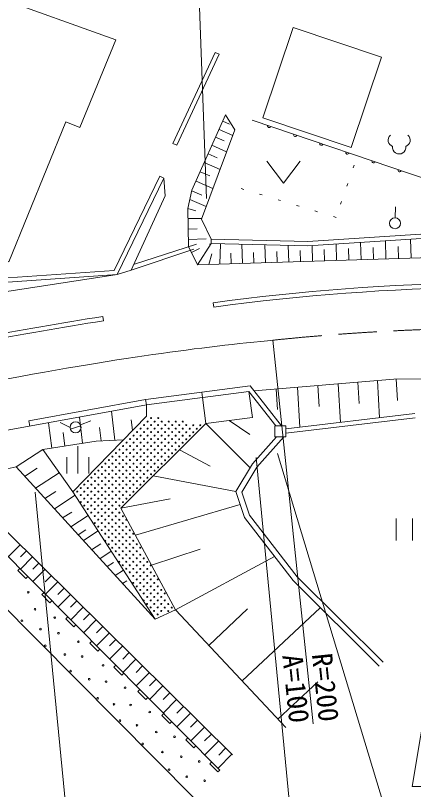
# Model space of a CAD drawing. Units: millimetres, scale not verified. Extents: x 40000 to 680000, y 20000 to 380000.
# Drawn here: x 317171 to 353275, y 262955 to 333174 of the extents above; entities that cross this region are included whole.
import ezdxf
from ezdxf.enums import TextEntityAlignment as Align

# ---------------------------------------------------------------- set-up
doc = ezdxf.new("R2010")
doc.units = ezdxf.units.MM
doc.header["$LTSCALE"] = 1000
for name, pattern in [('CHAIN', [18.5, 12, -1.5, 3.5, -1.5]), ('DASHED', [7.5, 6, -1.5]), ('DOTTED', [1.75, 0.25, -1.5])]:
    doc.linetypes.add(name, pattern=pattern)
for name, color, linetype, lineweight in [('M-BGD', 7, 'Continuous', 13), ('M-BMK', 2, 'CHAIN', 13), ('M-STR-HTXT', 7, 'Continuous', 13)]:
    doc.layers.add(name, color=color, linetype=linetype, lineweight=lineweight)
doc.styles.add('ＭＳ ゴシック', font='')
doc.styles.get('ＭＳ ゴシック').set_extended_font_data('MS Gothic')

# ---------------------------------------------------------------- blocks, each defined once
blk = doc.blocks.new('田')
at = {"color": 7, "linetype": 'Continuous', "lineweight": 13}
for p, q in [((-0.75, 2), (-0.75, 0)), ((0.75, 0), (0.75, 2))]:
    blk.add_line(p, q, dxfattribs=at)
blk = doc.blocks.new('畑')
at = {"color": 7, "linetype": 'Continuous', "lineweight": 13}
for p, q in [((-1.5, 2), (0, 0)), ((0, 0), (1.5, 2))]:
    blk.add_line(p, q, dxfattribs=at)
blk = doc.blocks.new('園庭')
at = {"color": 7, "linetype": 'Continuous', "lineweight": 13}
for centre, start, end in [((-0.4, 0.4), 131.41945, 251.14243), ((0.4, 0.4), 288.85757, 48.58055), ((0, -0.25), 172.14016, 7.85984)]:
    blk.add_arc(centre, 0.6, start, end, dxfattribs=at)
blk = doc.blocks.new('荒地')
at = {"color": 7, "linetype": 'Continuous', "lineweight": 13}
for p, q in [((0, 0), (0, 2.5)), ((-1, 1.5), (-1, 0)), ((1, 1.5), (1, 0))]:
    blk.add_line(p, q, dxfattribs=at)
blk = doc.blocks.new('電話柱1')
at = {"color": 7, "linetype": 'Continuous', "lineweight": 13}
for p, q in [((-1.203, 0.848), (-0.496, 0.14)), ((-0.516, 0.002), (0.484, 0.002)), ((1.475, 0.164), (0.478, 0.078))]:
    blk.add_line(p, q, dxfattribs=at)
blk.add_circle((-0.016, 0.002), 0.5, dxfattribs=at)

msp = doc.modelspace()

# ---------------------------------------------------------------- linework, layer by layer
at = {"layer": 'M-BGD'}
for p, q in [((331442, 321565), (335292, 329826)), ((331805, 321396), (335654, 329657)), ((335654, 329657), (335292, 329826)), ((333181, 317335), (336229, 324172)), ((336229, 324172), (337071, 322808)), ((335965, 323579), (336576, 323307)), ((338628, 323680), (355550, 317946)), ((337071, 322808), (334044, 314688)), ((335636, 322841), (336877, 322288)), ((335323, 322139), (336087, 321799)), ((331442, 321565), (331805, 321396)), ((334994, 321401), (336325, 320808)), ((334646, 320619), (335457, 320258)), ((334295, 319832), (335724, 319195)), ((333923, 318998), (334785, 318614)), ((326134, 310054), (330264, 318595)), ((326393, 309671), (330624, 318421)), ((330624, 318421), (330264, 318595)), ((330624, 318421), (330750, 316813)), ((333549, 318158), (335083, 317475)), ((330750, 316813), (327663, 310076)), ((332800, 315650), (333181, 317335)), ((333165, 317263), (334068, 316860)), ((332991, 316492), (334471, 315833)), ((332877, 312207), (332800, 315650)), ((332800, 315650), (333532, 315462)), ((351612, 314825), (351640, 315825)), ((332821, 314743), (334074, 314770)), ((334044, 314688), (334918, 312877)), ((332841, 313803), (333647, 313821)), ((343688, 312683), (354394, 313365)), ((332862, 312863), (334474, 312899)), ((333683, 310538), (334909, 312477)), ((334909, 312477), (343696, 312283)), ((334918, 312877), (343688, 312683)), ((343696, 312283), (354448, 312967)), ((348519, 311014), (348469, 312586)), ((350773, 311086), (350720, 312730)), ((353063, 311160), (353008, 312875)), ((333683, 310538), (332877, 312207)), ((333130, 311682), (333853, 312034)), ((335709, 310603), (335778, 312458)), ((337762, 310668), (337706, 312415)), ((339847, 310735), (339794, 312369)), ((341964, 310803), (341915, 312322)), ((343039, 310838), (343006, 311850)), ((344115, 310872), (344069, 312306)), ((345207, 310907), (345174, 311937)), ((346300, 310942), (346252, 312445)), ((347409, 310978), (347375, 312025)), ((349645, 311050), (349611, 312114)), ((351917, 311123), (351882, 312204)), ((333683, 310538), (359610, 311370)), ((334698, 310570), (334976, 311553)), ((336735, 310635), (336704, 311599)), ((338803, 310702), (338772, 311682)), ((340905, 310769), (340873, 311765)), ((304394, 306282), (326393, 309671)), ((315066, 309292), (326134, 310054)), ((315116, 308894), (326393, 309671)), ((327663, 310076), (326393, 309671)), ((335096, 307107), (335150, 306710)), ((325085, 305863), (325145, 305467)), ((338811, 299113), (351478, 300192)), ((348231, 299915), (348337, 297974)), ((350002, 300066), (350187, 296679)), ((351478, 300192), (363492, 300305)), ((351707, 300212), (351815, 298235)), ((338454, 299570), (334069, 298998)), ((338454, 299570), (341289, 295939)), ((340829, 299285), (340931, 297418)), ((342754, 299449), (342951, 295825)), ((344607, 299607), (344711, 297702)), ((346453, 299764), (346644, 296261)), ((334069, 298998), (334133, 298503)), ((338351, 299053), (334166, 298507)), ((338351, 299053), (340781, 295939)), ((338376, 298858), (338351, 299053)), ((307612, 293944), (329049, 297848)), ((318376, 296412), (328959, 298340)), ((328959, 298340), (329049, 297848)), ((329049, 297848), (329049, 296834)), ((326196, 294648), (325876, 297270)), ((341688, 295676), (353388, 297057)), ((318376, 296412), (318465, 295920)), ((329049, 296834), (322379, 289974)), ((323261, 294368), (322972, 296741)), ((327791, 295541), (327673, 296506)), ((336549, 296426), (338425, 295172)), ((341688, 295273), (353423, 296659)), ((320457, 293923), (320175, 296232)), ((324945, 294586), (324797, 295796)), ((326730, 288481), (334440, 296151)), ((334440, 296151), (338446, 292124)), ((341688, 295939), (340688, 295939)), ((340688, 295939), (340688, 294939)), ((341688, 294939), (341688, 295939)), ((321638, 294110), (321489, 295332)), ((338669, 292498), (340834, 294939)), ((339074, 292201), (341502, 294939)), ((340688, 294939), (341688, 294939)), ((319644, 293793), (324487, 294563)), ((324487, 294563), (326960, 294686)), ((317223, 292217), (319644, 293794)), ((322379, 289974), (319644, 293793)), ((332053, 293776), (334816, 292284)), ((310390, 290715), (317223, 292217)), ((317223, 292217), (329837, 278401)), ((318004, 291361), (319151, 292108)), ((337167, 289983), (338669, 292498)), ((337714, 289923), (339074, 292201)), ((318983, 290289), (321145, 291697)), ((329666, 291401), (337167, 289983)), ((319846, 289343), (320825, 289980)), ((320698, 288410), (322592, 289644)), ((329837, 278401), (322379, 289974)), ((326730, 288481), (331207, 289317)), ((337956, 287618), (337167, 289983)), ((338403, 287856), (337714, 289923)), ((328052, 286015), (337562, 288800)), ((321450, 287587), (322282, 288128)), ((331677, 279255), (326730, 288481)), ((322191, 286774), (323776, 287806)), ((342348, 281911), (337956, 287618)), ((342724, 282242), (338403, 287856)), ((322846, 286058), (323550, 286516)), ((316472, 286284), (336848, 266105)), ((323326, 285532), (324675, 286411)), ((315402, 285195), (335694, 264726)), ((317599, 285167), (316515, 284072)), ((324078, 284709), (324909, 285250)), ((318161, 284611), (317616, 284061)), ((324819, 283897), (325859, 284574)), ((329510, 283297), (333933, 284746)), ((318723, 284054), (317628, 282949)), ((331677, 279255), (340678, 284081)), ((317576, 283002), (317398, 282826)), ((319290, 283493), (318740, 282938)), ((325474, 283180), (326054, 283544)), ((317398, 282826), (318123, 282095)), ((319857, 282931), (318752, 281815)), ((320429, 282365), (319874, 281804)), ((326215, 282368), (326966, 282856)), ((333366, 262173), (314069, 281620)), ((318301, 282271), (318123, 282095)), ((321001, 281798), (319886, 280672)), ((326870, 281651), (327257, 281900)), ((350157, 274140), (342348, 281911)), ((350510, 274494), (342724, 282242)), ((321578, 281227), (321018, 280661)), ((319750, 280809), (319572, 280633)), ((319572, 280633), (320297, 279902)), ((322156, 280654), (321030, 279517)), ((320475, 280078), (320297, 279902)), ((322739, 280078), (322173, 279506)), ((323322, 279500), (322185, 278352)), ((323910, 278918), (323339, 278341)), ((329837, 278401), (331677, 279255)), ((341682, 268593), (331677, 279255)), ((334705, 276027), (338230, 279335)), ((337734, 272800), (344821, 279450)), ((321924, 278615), (321747, 278439)), ((321747, 278439), (322471, 277708)), ((324498, 278335), (323351, 277176)), ((322649, 277884), (322471, 277708)), ((325092, 277748), (324515, 277166)), ((325685, 277160), (324527, 275990)), ((324098, 276422), (323921, 276246)), ((323921, 276246), (324645, 275515)), ((326284, 276566), (325702, 275979)), ((326884, 275973), (325714, 274792)), ((324823, 275691), (324645, 275515)), ((327488, 275374), (326901, 274781)), ((328093, 274775), (326913, 273583)), ((326272, 274229), (326095, 274053)), ((326095, 274053), (326820, 273322)), ((328703, 274171), (328110, 273573)), ((326997, 273498), (326820, 273322)), ((329313, 273567), (328122, 272364)), ((329929, 272957), (329330, 272353)), ((340979, 269341), (344596, 272735)), ((328447, 272036), (328269, 271860)), ((328269, 271860), (328994, 271129)), ((330545, 272347), (329342, 271133)), ((329171, 271305), (328994, 271129)), ((331166, 271732), (330562, 271122)), ((331788, 271116), (330574, 269890)), ((332415, 270495), (331805, 269879)), ((330621, 269843), (330443, 269667)), ((330443, 269667), (331168, 268936)), ((333043, 269874), (331817, 268636)), ((331345, 269112), (331168, 268936)), ((333676, 269247), (333060, 268625)), ((334309, 268620), (333072, 267371)), ((332795, 267650), (332617, 267474)), ((334948, 267988), (334326, 267360)), ((332617, 267474), (333342, 266743)), ((333520, 266919), (333342, 266743)), ((335587, 267355), (334338, 266093)), ((336799, 266154), (335544, 264887)), ((336231, 266716), (335604, 266083)), ((334969, 265457), (334791, 265281)), ((334791, 265281), (335516, 264550)), ((335694, 264726), (335516, 264550))]:
    msp.add_line(p, q, dxfattribs=at)
at = {"layer": 'M-BGD', "linetype": 'DOTTED'}
for p, q in [((347891, 319590), (346247, 314858)), ((346247, 314858), (337384, 317545))]:
    msp.add_line(p, q, dxfattribs=at)
at = {"layer": 'M-BGD', "linetype": 'DASHED'}
for p, q in [((327663, 310076), (334909, 312477)), ((327890, 310572), (334918, 312877)), ((334909, 312477), (334918, 312877)), ((328985, 298344), (334070, 298999)), ((329049, 297848), (334133, 298503))]:
    msp.add_line(p, q, dxfattribs=at)
at = {"layer": 'M-BGD'}
for points in [[(315262, 334934), (311563, 325603), (310641, 325978), (308227, 320054), (309259, 319633), (307072, 314265), (311000, 312665), (310598, 311677), (314411, 310123), (314966, 311484), (316572, 310830), (321746, 323531), (323023, 323011), (326262, 330961)], [(342362, 332085), (350378, 329385), (347621, 321201), (339605, 323901)]]:
    msp.add_lwpolyline(points, close=True, dxfattribs=at)
msp.add_lwpolyline([(334166, 298507), (334133, 298503), (334440, 296151), (338657, 296701), (338376, 298858)], dxfattribs=at)
for centre, radius in [((351598, 314326), 500), ((329159, 296336), 45), ((329478, 296653), 45), ((329795, 296334), 45), ((330114, 296652), 45), ((330431, 296333), 45), ((331068, 296331), 45), ((331704, 296329), 45), ((332340, 296328), 45), ((328520, 295701), 45), ((328839, 296019), 45), ((329157, 295700), 45), ((329476, 296017), 45), ((329793, 295698), 45), ((330112, 296015), 45), ((330430, 295696), 45), ((330749, 296014), 45), ((331066, 295695), 45), ((331385, 296012), 45), ((331702, 295693), 45), ((332021, 296010), 45), ((332339, 295691), 45), ((332658, 296009), 45), ((332975, 295690), 45), ((333294, 296007), 45), ((333612, 295688), 45), ((333931, 296005), 45), ((327882, 295067), 45), ((328201, 295384), 45), ((328519, 295065), 45), ((328838, 295382), 45), ((329155, 295063), 45), ((329474, 295381), 45), ((329792, 295062), 45), ((330111, 295379), 45), ((330428, 295060), 45), ((330747, 295377), 45), ((331064, 295058), 45), ((331383, 295376), 45), ((331701, 295057), 45), ((332020, 295374), 45), ((332337, 295055), 45), ((332656, 295372), 45), ((332974, 295053), 45), ((333293, 295371), 45), ((327244, 294432), 45), ((327563, 294749), 45), ((327881, 294430), 45), ((328200, 294748), 45), ((328517, 294428), 45), ((328836, 294746), 45), ((329154, 294427), 45), ((329473, 294744), 45), ((329790, 294425), 45), ((330109, 294743), 45), ((330426, 294423), 45), ((330745, 294741), 45), ((331063, 294422), 45), ((331382, 294739), 45), ((331699, 294420), 45), ((332018, 294737), 45), ((332335, 294418), 45), ((332655, 294736), 45), ((326287, 293480), 45), ((326606, 293797), 45), ((326924, 293478), 45), ((326925, 294114), 45), ((327243, 293795), 45), ((327560, 293476), 45), ((327562, 294113), 45), ((327879, 293794), 45), ((328196, 293475), 45), ((328198, 294111), 45), ((328515, 293792), 45), ((328833, 293473), 45), ((328834, 294109), 45), ((329152, 293790), 45), ((329469, 293471), 45), ((329471, 294108), 45), ((329788, 293789), 45), ((330106, 293470), 45), ((330107, 294106), 45), ((330425, 293787), 45), ((330742, 293468), 45), ((330744, 294104), 45), ((331061, 293785), 45), ((331380, 294103), 45), ((331697, 293784), 45), ((332016, 294101), 45), ((325649, 292845), 45), ((325968, 293162), 45), ((326286, 292843), 45), ((326605, 293161), 45), ((326922, 292842), 45), ((327241, 293159), 45), ((327558, 292840), 45), ((327877, 293157), 45), ((328195, 292838), 45), ((328514, 293156), 45), ((328831, 292837), 45), ((329150, 293154), 45), ((329468, 292835), 45), ((329787, 293152), 45), ((330104, 292833), 45), ((330423, 293151), 45), ((330740, 292832), 45), ((331059, 293149), 45), ((331378, 293466), 45), ((325011, 292210), 45), ((325330, 292528), 45), ((325648, 292209), 45), ((325967, 292526), 45), ((326284, 292207), 45), ((326603, 292524), 45), ((326920, 292205), 45), ((327239, 292523), 45), ((327557, 292204), 45), ((327876, 292521), 45), ((328193, 292202), 45), ((328512, 292519), 45), ((328829, 292200), 45), ((329149, 292518), 45), ((329466, 292199), 45), ((329785, 292516), 45), ((330102, 292197), 45), ((330421, 292514), 45), ((324373, 291576), 45), ((324692, 291893), 45), ((325009, 291574), 45), ((325328, 291891), 45), ((325646, 291572), 45), ((325965, 291890), 45), ((326282, 291571), 45), ((326601, 291888), 45), ((326919, 291569), 45), ((327238, 291886), 45), ((327555, 291567), 45), ((327874, 291885), 45), ((328191, 291566), 45), ((328510, 291883), 45), ((328828, 291564), 45), ((329147, 291881), 45), ((329464, 291562), 45), ((329783, 291880), 45), ((323735, 290941), 45), ((324054, 291258), 45), ((324371, 290939), 45), ((324690, 291257), 45), ((325008, 290937), 45), ((325327, 291255), 45), ((325644, 290936), 45), ((325963, 291253), 45), ((326281, 290934), 45), ((326600, 291252), 45), ((326917, 290932), 45), ((327236, 291250), 45), ((327553, 290931), 45), ((327872, 291248), 45), ((328190, 290929), 45), ((328509, 291247), 45), ((328826, 290927), 45), ((329145, 291245), 45), ((322778, 289989), 45), ((323097, 290306), 45), ((323414, 289987), 45), ((323416, 290623), 45), ((323733, 290304), 45), ((324051, 289985), 45), ((324052, 290622), 45), ((324370, 290303), 45), ((324687, 289984), 45), ((324689, 290620), 45), ((325006, 290301), 45), ((325323, 289982), 45), ((325325, 290618), 45), ((325643, 290299), 45), ((325960, 289980), 45), ((325962, 290617), 45), ((326279, 290298), 45), ((326596, 289979), 45), ((326598, 290615), 45), ((326915, 290296), 45), ((327233, 289977), 45), ((327234, 290613), 45), ((327552, 290294), 45), ((327869, 289975), 45), ((327871, 290612), 45), ((328188, 290293), 45), ((328507, 290610), 45), ((323095, 289670), 45), ((323413, 289351), 45), ((323732, 289668), 45), ((324049, 289349), 45), ((324368, 289666), 45), ((324685, 289347), 45), ((325004, 289665), 45), ((325322, 289346), 45), ((325641, 289663), 45), ((325958, 289344), 45), ((326277, 289661), 45), ((326595, 289342), 45), ((326914, 289660), 45), ((327231, 289341), 45), ((327550, 289658), 45), ((323094, 289033), 45), ((323411, 288714), 45), ((323730, 289032), 45), ((324047, 288713), 45), ((324366, 289030), 45), ((324684, 288711), 45), ((325003, 289028), 45), ((325320, 288709), 45), ((325639, 289027), 45), ((325957, 288708), 45), ((326276, 289025), 45), ((326593, 288706), 45), ((326912, 289023), 45), ((323728, 288395), 45), ((324046, 288076), 45), ((324365, 288394), 45), ((324682, 288075), 45), ((325001, 288392), 45), ((325318, 288073), 45), ((325638, 288390), 45), ((325955, 288071), 45), ((326274, 288389), 45), ((326591, 288070), 45), ((324363, 287757), 45), ((324680, 287438), 45), ((324999, 287756), 45), ((325317, 287436), 45), ((325636, 287754), 45), ((325953, 287435), 45), ((326272, 287752), 45), ((326590, 287433), 45), ((326909, 287751), 45), ((327226, 287431), 45), ((324361, 287121), 45), ((324679, 286802), 45), ((324996, 286483), 45), ((324998, 287119), 45), ((325315, 286800), 45), ((325633, 286481), 45), ((325634, 287117), 45), ((325952, 286798), 45), ((326269, 286479), 45), ((326271, 287116), 45), ((326588, 286797), 45), ((326905, 286478), 45), ((326907, 287114), 45), ((327224, 286795), 45), ((327542, 286476), 45), ((325313, 286164), 45), ((325631, 285845), 45), ((325950, 286162), 45), ((326267, 285843), 45), ((326586, 286160), 45), ((326904, 285841), 45), ((327223, 286159), 45), ((327540, 285840), 45), ((327859, 286157), 45), ((325312, 285527), 45), ((325629, 285208), 45), ((325948, 285526), 45), ((326266, 285207), 45), ((326585, 285524), 45), ((326902, 285205), 45), ((327221, 285522), 45), ((327538, 285203), 45), ((327857, 285521), 45), ((328175, 285202), 45), ((325947, 284889), 45), ((326264, 284570), 45), ((326583, 284888), 45), ((326900, 284569), 45), ((327219, 284886), 45), ((327537, 284567), 45), ((327856, 284884), 45), ((328173, 284565), 45), ((328492, 284883), 45), ((326581, 284251), 45), ((326899, 283932), 45), ((327218, 284250), 45), ((327535, 283930), 45), ((327854, 284248), 45), ((328171, 283929), 45), ((328490, 284246), 45), ((328808, 283927), 45), ((326580, 283615), 45), ((326897, 283296), 45), ((327214, 282977), 45), ((327216, 283613), 45), ((327533, 283294), 45), ((327851, 282975), 45), ((327852, 283611), 45), ((328170, 283292), 45), ((328487, 282973), 45), ((328489, 283610), 45), ((328806, 283291), 45), ((329124, 282972), 45), ((329125, 283608), 45), ((329443, 283289), 45), ((327532, 282658), 45), ((327849, 282339), 45), ((328168, 282656), 45), ((328485, 282337), 45), ((328804, 282654), 45), ((329122, 282335), 45), ((329441, 282653), 45), ((329758, 282334), 45), ((327847, 281702), 45), ((328166, 282020), 45), ((328484, 281701), 45), ((328803, 282018), 45), ((329120, 281699), 45), ((329439, 282016), 45), ((329757, 281697), 45), ((330076, 282015), 45), ((318333, 280850), 75), ((328165, 281383), 45), ((328482, 281064), 45), ((328801, 281382), 45), ((329119, 281063), 45), ((329438, 281380), 45), ((329755, 281061), 45), ((330074, 281378), 45), ((330391, 281059), 45), ((328799, 280745), 45), ((329117, 280426), 45), ((329436, 280744), 45), ((329753, 280424), 45), ((330072, 280742), 45), ((330390, 280423), 45), ((330709, 280740), 45), ((328798, 280109), 45), ((329115, 279790), 45), ((329433, 279471), 45), ((329434, 280107), 45), ((329752, 279788), 45), ((330069, 279469), 45), ((330071, 280105), 45), ((330388, 279786), 45), ((330705, 279467), 45), ((330707, 280104), 45), ((331024, 279785), 45), ((331342, 279466), 45), ((318947, 279315), 75), ((329750, 279152), 45), ((330067, 278833), 45), ((330386, 279150), 45), ((331023, 279148), 45), ((317750, 278271), 75), ((320728, 278547), 75), ((319438, 277503), 75), ((321066, 277135), 75), ((319868, 275999), 75), ((322877, 276367), 75), ((321649, 275201), 75), ((323215, 275016), 75), ((325119, 274218), 75), ((322171, 273696), 75), ((323860, 272959), 75), ((325395, 272744), 75), ((327114, 272192), 75), ((324627, 271240), 75), ((326101, 270687), 75), ((327606, 270626), 75), ((329356, 269981), 75), ((326654, 269213), 75), ((328189, 268784), 75), ((329939, 268169), 75), ((331597, 267740), 75), ((328711, 267095), 75), ((330492, 266358), 75), ((332211, 265928), 75), ((333838, 265498), 75), ((331106, 264761), 75), ((332702, 264117), 75), ((334330, 263748), 75)]:
    msp.add_circle(centre, radius, dxfattribs=at)
for centre, radius, start, end in [((340182, 323154), 150, 161.2804, 341.2804), ((342550, 322351), 150, 161.2804, 341.2804), ((344917, 321549), 150, 161.2804, 341.2804), ((347285, 320747), 150, 161.2804, 341.2804), ((349653, 319944), 150, 161.2804, 341.2804), ((352021, 319142), 150, 161.2804, 341.2804), ((361499, 115313), 193603, 83.54696, 97.83849), ((361499, 115313), 193203, 83.54783, 97.83849), ((364767, 46080), 262796, 98.68493, 103.65786), ((364767, 46080), 262396, 98.68493, 103.65786)]:
    msp.add_arc(centre, radius, start, end, dxfattribs=at)
at = {"layer": 'M-BMK'}
msp.add_lwpolyline([(316479, 300218), (317627, 300432), (318729, 300633), (319790, 300823), (320814, 301004), (321806, 301176), (322767, 301339), (323700, 301495), (324609, 301644), (325494, 301786), (326358, 301922), (327202, 302052), (328028, 302177), (328836, 302296), (329628, 302411), (330404, 302521), (331166, 302627), (331914, 302728), (332649, 302825), (333372, 302919), (334084, 303008), (334784, 303094), (335474, 303177), (336153, 303256), (336823, 303333), (337484, 303406), (338135, 303476), (338778, 303543), (339413, 303607), (340040, 303669), (340502, 303713)], dxfattribs=at)
msp.add_arc((361468, 104815), 200000, 89.43104, 96.01743, dxfattribs=at)
at = {"layer": 'M-STR-HTXT'}
for p, q in [((334487, 316566), (333399, 347487)), ((340502, 303713), (344171, 268905)), ((338991, 293089), (343198, 249673)), ((340942, 293437), (354681, 247953)), ((318971, 289932), (323177, 246516))]:
    msp.add_line(p, q, dxfattribs=at)
msp.add_lwpolyline([(360023, 304140), (353145, 263244), (372607, 263244)], dxfattribs=at)

# ---------------------------------------------------------------- block references
at = {"layer": 'M-BGD', "xscale": 1000, "yscale": 1000}
for name, p in [('園庭', (351976, 321462)), ('畑', (341484, 317965)), ('荒地', (322831, 291617)), ('田', (352443, 285555))]:
    msp.add_blockref(name, p, dxfattribs=at)
at = {"layer": 'M-BGD', "xscale": 1000, "yscale": 1000, "rotation": 17.35402}
msp.add_blockref('電話柱1', (322635, 295808), dxfattribs=at)

# ---------------------------------------------------------------- texts
at = {"layer": 'M-STR-HTXT', "style": 'ＭＳ ゴシック'}
for s, p in [('A=100', (341481, 268853)), ('R=200', (344161, 268970))]:
    msp.add_text(s, height=1833, rotation=276.017, dxfattribs=at).set_placement(p, align=Align.BOTTOM_RIGHT)

doc.saveas('drawing.dxf')
